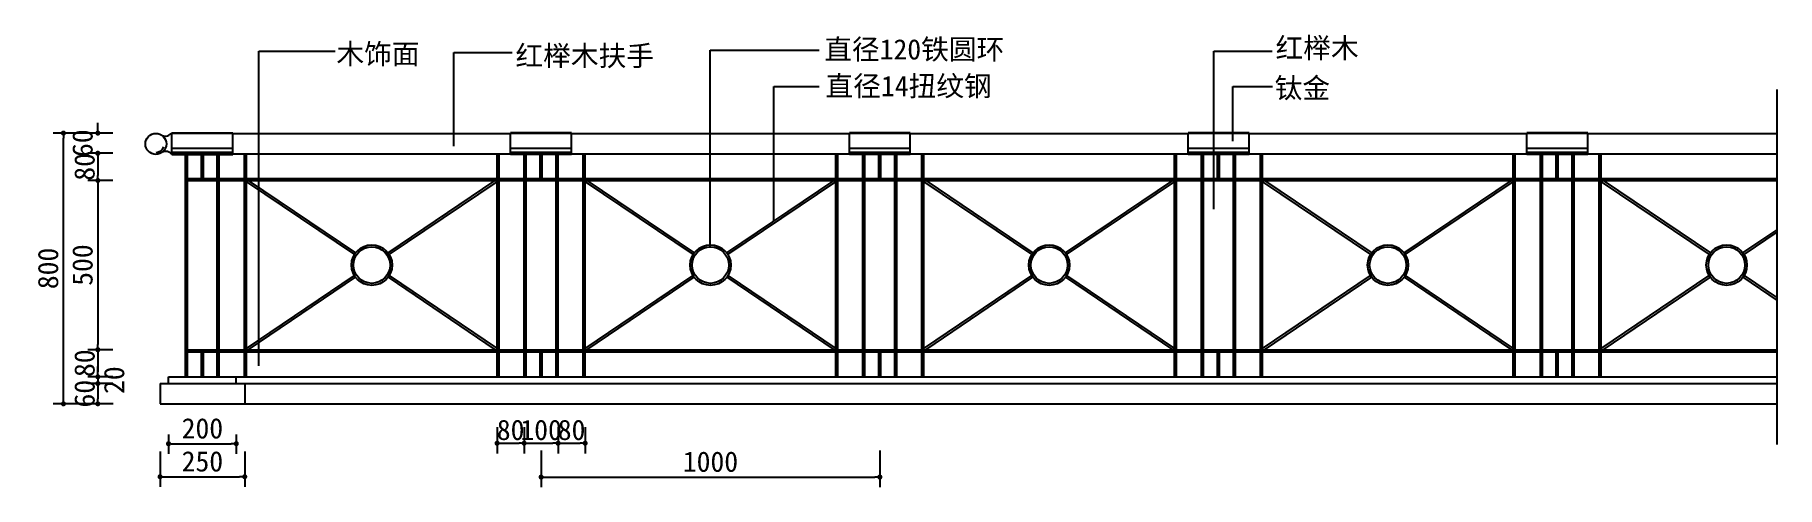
# Model space of a CAD drawing. Extents: x 118 to 5262, y 5613 to 6949.
import ezdxf

# ---------------------------------------------------------------- set-up
doc = ezdxf.new("R2010")
doc.units = 0
doc.header["$LTSCALE"] = 0.85
doc.header["$MEASUREMENT"] = 0
doc.header["$PDMODE"] = 3
doc.header["$PDSIZE"] = 15
doc.layers.get('0').update_dxf_attribs({"color": 3, "linetype": 'CONTINUOUS'})
doc.layers.get('DEFPOINTS').update_dxf_attribs({"linetype": 'CONTINUOUS'})
for name, color, linetype in [('3', 3, 'CONTINUOUS'), ('4', 4, 'CONTINUOUS'), ('DIM', 3, 'CONTINUOUS'), ('TEXT', 3, 'CONTINUOUS')]:
    doc.layers.add(name, color=color, linetype=linetype)
doc.styles.add('HZ', font='')
doc.styles.get("Standard").update_dxf_attribs({"font": 'ISOCP'})
doc.styles.get('HZ').set_extended_font_data('仿宋_GB2312')
doc.dimstyles.new('ISO-25_WS', dxfattribs={"dimscale": 10, "dimtxt": 2.5, "dimasz": 2.5, "dimexe": 1.25, "dimexo": 0.625, "dimtad": 1, "dimdec": 4, "dimtxsty": 'STANDARD', "dimcen": 2.5, "dimazin": 3, "dimtfac": 1, "dimtdec": 4, "dimtmove": 0, "dimatfit": 3, "dimtolj": 1, "dimtzin": 0})

# ---------------------------------------------------------------- blocks, each defined once
blk = doc.blocks.new('_DOT')
at = {"color": 0, "linetype": 'BYBLOCK'}
blk.add_line((-0.5, 0), (-1, 0), dxfattribs=at)
at = {"color": 0, "linetype": 'BYBLOCK', "const_width": 0.5}
blk.add_lwpolyline([(-0.25, 0, 1), (0.25, 0, 1)], format="xyb", close=True, dxfattribs=at)
blk = doc.blocks.new('*D7')
at = {"color": 0, "linetype": 'BYBLOCK'}
for p, q in [((27401.8, -32081.2), (27401.8, -32185.3)), ((27651.8, -32081.2), (27651.8, -32185.3)), ((27416.8, -32155.3), (27636.8, -32155.3))]:
    blk.add_line(p, q, dxfattribs=at)
at = {"layer": 'DEFPOINTS', "color": 0, "linetype": 'BYBLOCK'}
for p in [(27401.8, -32051.2), (27651.8, -32051.2), (27651.8, -32155.3)]:
    blk.add_point(p, dxfattribs=at)
at = {"color": 0, "linetype": 'BYBLOCK', "xscale": 15, "yscale": 15, "zscale": 15, "rotation": 180}
blk.add_blockref('_DOT', (27401.8, -32155.3), dxfattribs=at)
at = {"color": 0, "linetype": 'BYBLOCK', "xscale": 15, "yscale": 15, "zscale": 15}
blk.add_blockref('_DOT', (27651.8, -32155.3), dxfattribs=at)
at = {"color": 0, "linetype": 'BYBLOCK', "insert": (27526.8, -32110.3), "char_height": 60, "attachment_point": 5, "style": 'HZ'}
blk.add_mtext('\\A1;250', dxfattribs=at)
blk = doc.blocks.new('DOT')
at = {"color": 0, "linetype": 'BYBLOCK'}
blk.add_line((-0.35, 0), (-1, 0), dxfattribs=at)
at = {"color": 0, "linetype": 'BYBLOCK', "const_width": 0.35}
blk.add_lwpolyline([(-0.175, 0, 1), (0.175, 0, 1)], format="xyb", close=True, dxfattribs=at)
blk = doc.blocks.new('*D11')
at = {"color": 0, "linetype": 'BYBLOCK'}
for p, q in [((27210.8, -31139.9), (27086.5, -31139.9)), ((27116.5, -31924.9), (27116.5, -31154.9)), ((27210.8, -31939.9), (27086.5, -31939.9))]:
    blk.add_line(p, q, dxfattribs=at)
at = {"layer": 'DEFPOINTS', "color": 0, "linetype": 'BYBLOCK'}
for p in [(27116.5, -31139.9), (27240.8, -31139.9), (27240.8, -31939.9)]:
    blk.add_point(p, dxfattribs=at)
at = {"color": 0, "linetype": 'BYBLOCK', "xscale": 15, "yscale": 15, "zscale": 15}
for p, rotation in [((27116.5, -31139.9), 90), ((27116.5, -31939.9), 270)]:
    blk.add_blockref('_DOT', p, dxfattribs=dict(at, rotation=rotation))
at = {"color": 0, "linetype": 'BYBLOCK', "insert": (27071.5, -31539.9), "char_height": 60, "attachment_point": 5, "rotation": 90, "style": 'HZ'}
blk.add_mtext('\\A1;800', dxfattribs=at)
blk = doc.blocks.new('*D12')
at = {"color": 0, "linetype": 'BYBLOCK'}
for p, q in [((27262.7, -31279.9), (27188.1, -31279.9)), ((27218.1, -31294.9), (27218.1, -31764.9)), ((27262.7, -31779.9), (27188.1, -31779.9))]:
    blk.add_line(p, q, dxfattribs=at)
at = {"layer": 'DEFPOINTS', "color": 0, "linetype": 'BYBLOCK'}
for p in [(27292.7, -31279.9), (27218.1, -31779.9), (27292.7, -31779.9)]:
    blk.add_point(p, dxfattribs=at)
at = {"color": 0, "linetype": 'BYBLOCK', "xscale": 15, "yscale": 15, "zscale": 15}
for p, rotation in [((27218.1, -31279.9), 90), ((27218.1, -31779.9), 270)]:
    blk.add_blockref('_DOT', p, dxfattribs=dict(at, rotation=rotation))
at = {"color": 0, "linetype": 'BYBLOCK', "insert": (27173.1, -31529.9), "char_height": 60, "attachment_point": 5, "rotation": 90, "style": 'HZ'}
blk.add_mtext('\\A1;500', dxfattribs=at)
blk = doc.blocks.new('*D9')
at = {"color": 0, "linetype": 'BYBLOCK'}
for p, q in [((27218.1, -31844.9), (27218.1, -31829.9)), ((27262.7, -31859.9), (27188.1, -31859.9)), ((27262.7, -31879.9), (27188.1, -31879.9)), ((27218.1, -31859.9), (27218.1, -31879.9)), ((27218.1, -31894.9), (27218.1, -31909.9))]:
    blk.add_line(p, q, dxfattribs=at)
at = {"layer": 'DEFPOINTS', "color": 0, "linetype": 'BYBLOCK'}
for p in [(27218.1, -31879.9), (27292.7, -31859.9), (27292.7, -31879.9)]:
    blk.add_point(p, dxfattribs=at)
at = {"color": 0, "linetype": 'BYBLOCK', "xscale": 15, "yscale": 15, "zscale": 15}
for p, rotation in [((27218.1, -31859.9), 270), ((27218.1, -31879.9), 90)]:
    blk.add_blockref('_DOT', p, dxfattribs=dict(at, rotation=rotation))
at = {"color": 0, "linetype": 'BYBLOCK', "insert": (27266.5, -31869.9), "char_height": 60, "attachment_point": 5, "rotation": 90, "style": 'HZ'}
blk.add_mtext('\\A1;20', dxfattribs=at)
blk = doc.blocks.new('*D8')
at = {"color": 0, "linetype": 'BYBLOCK'}
for p, q in [((27262.7, -31779.9), (27188.1, -31779.9)), ((27218.1, -31794.9), (27218.1, -31844.9)), ((27262.7, -31859.9), (27188.1, -31859.9))]:
    blk.add_line(p, q, dxfattribs=at)
at = {"layer": 'DEFPOINTS', "color": 0, "linetype": 'BYBLOCK'}
for p in [(27292.7, -31779.9), (27218.1, -31859.9), (27292.7, -31859.9)]:
    blk.add_point(p, dxfattribs=at)
at = {"color": 0, "linetype": 'BYBLOCK', "xscale": 15, "yscale": 15, "zscale": 15}
for p, rotation in [((27218.1, -31779.9), 90), ((27218.1, -31859.9), 270)]:
    blk.add_blockref('_DOT', p, dxfattribs=dict(at, rotation=rotation))
at = {"color": 0, "linetype": 'BYBLOCK', "insert": (27179.1, -31819.9), "char_height": 60, "attachment_point": 5, "rotation": 90, "style": 'HZ'}
blk.add_mtext('\\A1;80', dxfattribs=at)
blk = doc.blocks.new('*D10')
at = {"color": 0, "linetype": 'BYBLOCK'}
for p, q in [((27262.7, -31879.9), (27188.1, -31879.9)), ((27263.7, -31939.9), (27188.1, -31939.9)), ((27218.1, -31894.9), (27218.1, -31924.9))]:
    blk.add_line(p, q, dxfattribs=at)
at = {"layer": 'DEFPOINTS', "color": 0, "linetype": 'BYBLOCK'}
for p in [(27292.7, -31879.9), (27218.1, -31939.9), (27293.7, -31939.9)]:
    blk.add_point(p, dxfattribs=at)
at = {"color": 0, "linetype": 'BYBLOCK', "xscale": 15, "yscale": 15, "zscale": 15}
for p, rotation in [((27218.1, -31879.9), 90), ((27218.1, -31939.9), 270)]:
    blk.add_blockref('_DOT', p, dxfattribs=dict(at, rotation=rotation))
at = {"color": 0, "linetype": 'BYBLOCK', "insert": (27179.1, -31909.9), "char_height": 60, "attachment_point": 5, "rotation": 90, "style": 'HZ'}
blk.add_mtext('\\A1;60', dxfattribs=at)
blk = doc.blocks.new('*D6')
at = {"color": 0, "linetype": 'BYBLOCK'}
for p, q in [((27426.8, -32030.5), (27426.8, -32087.7)), ((27626.8, -32030.5), (27626.8, -32087.7)), ((27441.8, -32057.7), (27611.8, -32057.7))]:
    blk.add_line(p, q, dxfattribs=at)
at = {"layer": 'DEFPOINTS', "color": 0, "linetype": 'BYBLOCK'}
for p in [(27426.8, -32000.5), (27626.8, -32000.5), (27626.8, -32057.7)]:
    blk.add_point(p, dxfattribs=at)
at = {"color": 0, "linetype": 'BYBLOCK', "xscale": 15, "yscale": 15, "zscale": 15, "rotation": 180}
blk.add_blockref('_DOT', (27426.8, -32057.7), dxfattribs=at)
at = {"color": 0, "linetype": 'BYBLOCK', "xscale": 15, "yscale": 15, "zscale": 15}
blk.add_blockref('_DOT', (27626.8, -32057.7), dxfattribs=at)
at = {"color": 0, "linetype": 'BYBLOCK', "insert": (27526.8, -32012.7), "char_height": 60, "attachment_point": 5, "style": 'HZ'}
blk.add_mtext('\\A1;200', dxfattribs=at)
blk = doc.blocks.new('*D4')
at = {"color": 0, "linetype": 'BYBLOCK'}
for p, q in [((27218.1, -31124.9), (27218.1, -31109.9)), ((27262.7, -31139.9), (27188.1, -31139.9)), ((27262.7, -31199.6), (27188.1, -31199.6)), ((27218.1, -31214.6), (27218.1, -31229.6))]:
    blk.add_line(p, q, dxfattribs=at)
at = {"layer": 'DEFPOINTS', "color": 0, "linetype": 'BYBLOCK'}
for p in [(27292.7, -31139.9), (27218.1, -31199.6), (27292.7, -31199.6)]:
    blk.add_point(p, dxfattribs=at)
at = {"color": 0, "linetype": 'BYBLOCK', "xscale": 15, "yscale": 15, "zscale": 15}
for p, rotation in [((27218.1, -31139.9), 270), ((27218.1, -31199.6), 90)]:
    blk.add_blockref('_DOT', p, dxfattribs=dict(at, rotation=rotation))
at = {"color": 0, "linetype": 'BYBLOCK', "insert": (27173.1, -31169.8), "char_height": 60, "attachment_point": 5, "rotation": 90, "style": 'HZ'}
blk.add_mtext('\\A1;60', dxfattribs=at)
blk = doc.blocks.new('*D5')
at = {"color": 0, "linetype": 'BYBLOCK'}
for p, q in [((27262.7, -31199.6), (27188.1, -31199.6)), ((27218.1, -31214.6), (27218.1, -31264.9)), ((27262.7, -31279.9), (27188.1, -31279.9))]:
    blk.add_line(p, q, dxfattribs=at)
at = {"layer": 'DEFPOINTS', "color": 0, "linetype": 'BYBLOCK'}
for p in [(27292.7, -31199.6), (27218.1, -31279.9), (27292.7, -31279.9)]:
    blk.add_point(p, dxfattribs=at)
at = {"color": 0, "linetype": 'BYBLOCK', "xscale": 15, "yscale": 15, "zscale": 15}
for p, rotation in [((27218.1, -31199.6), 90), ((27218.1, -31279.9), 270)]:
    blk.add_blockref('_DOT', p, dxfattribs=dict(at, rotation=rotation))
at = {"color": 0, "linetype": 'BYBLOCK', "insert": (27179.1, -31239.8), "char_height": 60, "attachment_point": 5, "rotation": 90, "style": 'HZ'}
blk.add_mtext('\\A1;80', dxfattribs=at)
blk = doc.blocks.new('*D13')
at = {"color": 0, "linetype": 'BYBLOCK'}
for p, q in [((28526.8, -32077.3), (28526.8, -32186.2)), ((29526.8, -32077.3), (29526.8, -32186.2)), ((28541.8, -32156.2), (29511.8, -32156.2))]:
    blk.add_line(p, q, dxfattribs=at)
at = {"layer": 'DEFPOINTS', "color": 0, "linetype": 'BYBLOCK'}
for p in [(28526.8, -32047.3), (29526.8, -32047.3), (29526.8, -32156.2)]:
    blk.add_point(p, dxfattribs=at)
at = {"color": 0, "linetype": 'BYBLOCK', "xscale": 15, "yscale": 15, "zscale": 15, "rotation": 180}
blk.add_blockref('_DOT', (28526.8, -32156.2), dxfattribs=at)
at = {"color": 0, "linetype": 'BYBLOCK', "xscale": 15, "yscale": 15, "zscale": 15}
blk.add_blockref('_DOT', (29526.8, -32156.2), dxfattribs=at)
at = {"color": 0, "linetype": 'BYBLOCK', "insert": (29026.8, -32111.2), "char_height": 60, "attachment_point": 5, "style": 'HZ'}
blk.add_mtext('\\A1;1000', dxfattribs=at)
blk = doc.blocks.new('*D2')
at = {"color": 0, "linetype": 'BYBLOCK'}
for p, q in [((28576.8, -32009.3), (28576.8, -32086.3)), ((28656.8, -32009.3), (28656.8, -32086.3)), ((28591.8, -32056.3), (28641.8, -32056.3))]:
    blk.add_line(p, q, dxfattribs=at)
at = {"layer": 'DEFPOINTS', "color": 0, "linetype": 'BYBLOCK'}
for p in [(28576.8, -31979.3), (28656.8, -31979.3), (28656.8, -32056.3)]:
    blk.add_point(p, dxfattribs=at)
at = {"color": 0, "linetype": 'BYBLOCK', "xscale": 15, "yscale": 15, "zscale": 15, "rotation": 180}
blk.add_blockref('_DOT', (28576.8, -32056.3), dxfattribs=at)
at = {"color": 0, "linetype": 'BYBLOCK', "xscale": 15, "yscale": 15, "zscale": 15}
blk.add_blockref('_DOT', (28656.8, -32056.3), dxfattribs=at)
at = {"color": 0, "linetype": 'BYBLOCK', "insert": (28616.8, -32017.3), "char_height": 60, "attachment_point": 5, "style": 'HZ'}
blk.add_mtext('\\A1;80', dxfattribs=at)
blk = doc.blocks.new('*D3')
at = {"color": 0, "linetype": 'BYBLOCK'}
for p, q in [((28396.8, -32009.3), (28396.8, -32086.3)), ((28476.8, -32009.3), (28476.8, -32086.3)), ((28411.8, -32056.3), (28461.8, -32056.3))]:
    blk.add_line(p, q, dxfattribs=at)
at = {"layer": 'DEFPOINTS', "color": 0, "linetype": 'BYBLOCK'}
for p in [(28396.8, -31979.3), (28476.8, -31979.3), (28476.8, -32056.3)]:
    blk.add_point(p, dxfattribs=at)
at = {"color": 0, "linetype": 'BYBLOCK', "xscale": 15, "yscale": 15, "zscale": 15, "rotation": 180}
blk.add_blockref('_DOT', (28396.8, -32056.3), dxfattribs=at)
at = {"color": 0, "linetype": 'BYBLOCK', "xscale": 15, "yscale": 15, "zscale": 15}
blk.add_blockref('_DOT', (28476.8, -32056.3), dxfattribs=at)
at = {"color": 0, "linetype": 'BYBLOCK', "insert": (28436.8, -32017.3), "char_height": 60, "attachment_point": 5, "style": 'HZ'}
blk.add_mtext('\\A1;80', dxfattribs=at)
blk = doc.blocks.new('*D14')
at = {"color": 0, "linetype": 'BYBLOCK'}
for p, q in [((28476.8, -32009.3), (28476.8, -32086.3)), ((28576.8, -32009.3), (28576.8, -32086.3)), ((28491.8, -32056.3), (28561.8, -32056.3))]:
    blk.add_line(p, q, dxfattribs=at)
at = {"layer": 'DEFPOINTS', "color": 0, "linetype": 'BYBLOCK'}
for p in [(28476.8, -31979.3), (28576.8, -31979.3), (28576.8, -32056.3)]:
    blk.add_point(p, dxfattribs=at)
at = {"color": 0, "linetype": 'BYBLOCK', "xscale": 15, "yscale": 15, "zscale": 15, "rotation": 180}
blk.add_blockref('_DOT', (28476.8, -32056.3), dxfattribs=at)
at = {"color": 0, "linetype": 'BYBLOCK', "xscale": 15, "yscale": 15, "zscale": 15}
blk.add_blockref('_DOT', (28576.8, -32056.3), dxfattribs=at)
at = {"color": 0, "linetype": 'BYBLOCK', "insert": (28526.8, -32017.3), "char_height": 60, "attachment_point": 5, "style": 'HZ'}
blk.add_mtext('\\A1;100', dxfattribs=at)

msp = doc.modelspace()

# ---------------------------------------------------------------- linework, layer by layer
at = {"layer": '3'}
for p, q in [((5261.9, 5739), (5261.9, 6787.3)), ((522.8, 6658.2), (702.8, 6658.2)), ((1522.8, 6658.2), (1702.8, 6658.2)), ((2522.8, 6658.2), (2702.8, 6658.2)), ((3522.8, 6658.2), (3702.8, 6658.2)), ((4522.8, 6658.2), (4702.8, 6658.2)), ((522.8, 6614.6), (702.8, 6614.6)), ((522.8, 6601.9), (702.8, 6601.9)), ((522.8, 6597.3), (702.8, 6597.3)), ((562.8, 5938.8), (562.8, 6595.8)), ((568.8, 6518.8), (568.8, 6595.8)), ((609.8, 6524.8), (609.8, 6595.8)), ((615.8, 6524.8), (615.8, 6595.8)), ((656.8, 6518.8), (656.8, 6595.8)), ((662.8, 5938.8), (662.8, 6595.8)), ((736.8, 5938.8), (736.8, 6597.8)), ((742.8, 5938.8), (742.8, 6597.8)), ((1482.8, 5938.8), (1482.8, 6597.8)), ((1488.8, 5938.8), (1488.8, 6597.8)), ((1522.8, 6614.6), (1702.8, 6614.6)), ((1522.8, 6601.9), (1702.8, 6601.9)), ((1522.8, 6597.3), (1702.8, 6597.3)), ((1562.8, 5938.8), (1562.8, 6595.8)), ((1568.8, 6518.8), (1568.8, 6595.8)), ((1609.8, 6524.8), (1609.8, 6595.8)), ((1615.8, 6524.8), (1615.8, 6595.8)), ((1656.8, 6518.8), (1656.8, 6595.8)), ((1662.8, 5938.8), (1662.8, 6595.8)), ((1736.8, 5938.8), (1736.8, 6597.8)), ((1742.8, 5938.8), (1742.8, 6597.8)), ((2482.8, 5938.8), (2482.8, 6597.8)), ((2488.8, 5938.8), (2488.8, 6597.8)), ((2522.8, 6614.6), (2702.8, 6614.6)), ((2522.8, 6601.9), (2702.8, 6601.9)), ((2522.8, 6597.3), (2702.8, 6597.3)), ((2562.8, 5938.8), (2562.8, 6595.8)), ((2568.8, 6518.8), (2568.8, 6595.8)), ((2609.8, 6524.8), (2609.8, 6595.8)), ((2615.8, 6524.8), (2615.8, 6595.8)), ((2656.8, 6518.8), (2656.8, 6595.8)), ((2662.8, 5938.8), (2662.8, 6595.8)), ((2736.8, 5938.8), (2736.8, 6597.8)), ((2742.8, 5938.8), (2742.8, 6597.8)), ((3482.8, 5938.8), (3482.8, 6597.8)), ((3488.8, 5938.8), (3488.8, 6597.8)), ((3522.8, 6614.6), (3702.8, 6614.6)), ((3522.8, 6601.9), (3702.8, 6601.9)), ((3522.8, 6597.3), (3702.8, 6597.3)), ((3562.8, 5938.8), (3562.8, 6595.8)), ((3568.8, 6518.8), (3568.8, 6595.8)), ((3609.8, 6524.8), (3609.8, 6595.8)), ((3615.8, 6524.8), (3615.8, 6595.8)), ((3656.8, 6518.8), (3656.8, 6595.8)), ((3662.8, 5938.8), (3662.8, 6595.8)), ((3736.8, 5938.8), (3736.8, 6597.8)), ((3742.8, 5938.8), (3742.8, 6597.8)), ((4482.8, 5938.8), (4482.8, 6597.8)), ((4488.8, 5938.8), (4488.8, 6597.8)), ((4522.8, 6614.6), (4702.8, 6614.6)), ((4522.8, 6601.9), (4702.8, 6601.9)), ((4522.8, 6597.3), (4702.8, 6597.3)), ((4562.8, 5938.8), (4562.8, 6595.8)), ((4568.8, 6518.8), (4568.8, 6595.8)), ((4609.8, 6524.8), (4609.8, 6595.8)), ((4615.8, 6524.8), (4615.8, 6595.8)), ((4656.8, 6518.8), (4656.8, 6595.8)), ((4662.8, 5938.8), (4662.8, 6595.8)), ((4736.8, 5938.8), (4736.8, 6597.8)), ((4742.8, 5938.8), (4742.8, 6597.8)), ((568.8, 6524.8), (5261.9, 6524.8)), ((568.8, 6518.8), (5261.9, 6518.8)), ((568.8, 5938.8), (568.8, 6518.8)), ((656.8, 5938.8), (656.8, 6518.8)), ((742.8, 6515.2), (1061.5, 6299.8)), ((748.2, 6518.8), (1064.8, 6304.8)), ((1160.8, 6304.8), (1477.5, 6518.8)), ((1164.1, 6299.8), (1482.8, 6515.2)), ((1568.8, 5938.8), (1568.8, 6518.8)), ((1657.2, 5938.8), (1657.2, 6518.8)), ((1742.8, 6515.2), (2061.5, 6299.8)), ((1748.2, 6518.8), (2064.8, 6304.8)), ((2160.8, 6304.8), (2477.5, 6518.8)), ((2164.1, 6299.8), (2482.8, 6515.2)), ((2568.8, 5938.8), (2568.8, 6518.8)), ((2657.2, 5938.8), (2657.2, 6518.8)), ((2742.8, 6515.2), (3061.5, 6299.8)), ((2748.2, 6518.8), (3064.8, 6304.8)), ((3160.8, 6304.8), (3477.5, 6518.8)), ((3164.1, 6299.8), (3482.8, 6515.2)), ((3568.8, 5938.8), (3568.8, 6518.8)), ((3657.2, 5938.8), (3657.2, 6518.8)), ((3742.8, 6515.2), (4061.5, 6299.8)), ((3748.2, 6518.8), (4064.8, 6304.8)), ((4160.8, 6304.8), (4477.5, 6518.8)), ((4164.1, 6299.8), (4482.8, 6515.2)), ((4568.8, 5938.8), (4568.8, 6518.8)), ((4657.2, 5938.8), (4657.2, 6518.8)), ((4742.8, 6515.2), (5061.5, 6299.8)), ((4748.2, 6518.8), (5064.8, 6304.8)), ((5160.8, 6304.8), (5261.9, 6373.1)), ((5164.1, 6299.8), (5261.9, 6365.9)), ((742.8, 6022.4), (1061.5, 6237.7)), ((748.2, 6018.8), (1064.8, 6232.7)), ((1160.8, 6232.7), (1477.5, 6018.8)), ((1164.1, 6237.7), (1482.8, 6022.4)), ((1742.8, 6022.4), (2061.5, 6237.7)), ((1748.2, 6018.8), (2064.8, 6232.7)), ((2160.8, 6232.7), (2477.5, 6018.8)), ((2164.1, 6237.7), (2482.8, 6022.4)), ((2742.8, 6022.4), (3061.5, 6237.7)), ((2748.2, 6018.8), (3064.8, 6232.7)), ((3160.8, 6232.7), (3477.5, 6018.8)), ((3164.1, 6237.7), (3482.8, 6022.4)), ((3742.8, 6022.4), (4061.5, 6237.7)), ((3748.2, 6018.8), (4064.8, 6232.7)), ((4160.8, 6232.7), (4477.5, 6018.8)), ((4164.1, 6237.7), (4482.8, 6022.4)), ((4742.8, 6022.4), (5061.5, 6237.7)), ((4748.2, 6018.8), (5064.8, 6232.7)), ((5160.8, 6232.7), (5261.9, 6164.4)), ((5164.1, 6237.7), (5261.9, 6171.7)), ((568.8, 6018.8), (5261.9, 6018.8)), ((568.8, 6012.8), (5261.9, 6012.8)), ((609.8, 5938.8), (609.8, 6012.8)), ((615.8, 5938.8), (615.8, 6012.8)), ((1609.8, 5938.8), (1609.8, 6012.8)), ((1615.8, 5938.8), (1615.8, 6012.8)), ((2609.8, 5938.8), (2609.8, 6012.8)), ((2615.8, 5938.8), (2615.8, 6012.8)), ((3609.8, 5938.8), (3609.8, 6012.8)), ((3615.8, 5938.8), (3615.8, 6012.8)), ((4609.8, 5938.8), (4609.8, 6012.8)), ((4615.8, 5938.8), (4615.8, 6012.8))]:
    msp.add_line(p, q, dxfattribs=at)
for centre, radius in [((1112.8, 6268.8), 60), ((2112.8, 6268.8), 60), ((3112.8, 6268.8), 60), ((4112.8, 6268.8), 60), ((5112.8, 6268.8), 60), ((1112.8, 6268.8), 54), ((2112.8, 6268.8), 54), ((3112.8, 6268.8), 54), ((4112.8, 6268.8), 54), ((5112.8, 6268.8), 54)]:
    msp.add_circle(centre, radius, dxfattribs=at)
msp.add_arc((475.3, 6626.8), 25.1, 271.6303, 339.244, dxfattribs=at)
at = {"layer": '4'}
for p, q in [((522.8, 6659.8), (702.8, 6659.8)), ((522.8, 6595.8), (522.8, 6659.8)), ((702.8, 6595.8), (702.8, 6659.8)), ((702.8, 6657.8), (1522.8, 6657.8)), ((1522.8, 6595.8), (1522.8, 6659.8)), ((1702.8, 6659.8), (1522.8, 6659.8)), ((1702.8, 6595.8), (1702.8, 6659.8)), ((1702.8, 6657.8), (2522.8, 6657.8)), ((2702.8, 6659.8), (2522.8, 6659.8)), ((2522.8, 6595.8), (2522.8, 6659.8)), ((2702.8, 6595.8), (2702.8, 6659.8)), ((2702.8, 6657.8), (3522.8, 6657.8)), ((3522.8, 6595.8), (3522.8, 6659.8)), ((3702.8, 6659.8), (3522.8, 6659.8)), ((3702.8, 6595.8), (3702.8, 6659.8)), ((3702.8, 6657.8), (4522.8, 6657.8)), ((4522.8, 6595.8), (4522.8, 6659.8)), ((4702.8, 6659.8), (4522.8, 6659.8)), ((4702.8, 6595.8), (4702.8, 6659.8)), ((4702.8, 6657.8), (5261.9, 6657.8)), ((522.8, 6595.8), (702.8, 6595.8)), ((702.8, 6597.8), (1522.8, 6597.8)), ((1702.8, 6595.8), (1522.8, 6595.8)), ((1702.8, 6597.8), (2522.8, 6597.8)), ((2702.8, 6595.8), (2522.8, 6595.8)), ((2702.8, 6597.8), (3522.8, 6597.8)), ((3702.8, 6595.8), (3522.8, 6595.8)), ((3702.8, 6597.8), (4522.8, 6597.8)), ((4702.8, 6595.8), (4522.8, 6595.8)), ((4702.8, 6597.8), (5261.9, 6597.8)), ((487.8, 5918.8), (5261.9, 5918.8)), ((487.8, 5918.8), (487.8, 5858.8)), ((512.8, 5938.8), (5261.9, 5938.8)), ((512.8, 5918.8), (512.8, 5938.8)), ((712.7, 5918.8), (712.7, 5938.8)), ((737.8, 5918.8), (737.8, 5858.8)), ((487.8, 5858.8), (5261.9, 5858.8))]:
    msp.add_line(p, q, dxfattribs=at)
msp.add_circle((475.5, 6626.8), 30.9, dxfattribs=at)
for centre, radius, start, end in [((503, 6674.4), 24.6, 248.9032, 323.5426), ((504.4, 6580.6), 23.9, 39.624, 115.4353)]:
    msp.add_arc(centre, radius, start, end, dxfattribs=at)

# ---------------------------------------------------------------- texts
at = {"layer": 'TEXT', "color": 3, "style": 'HZ'}
for s, p in [('直径120铁圆环', (2448.6, 6876.2)), ('红榉木', (3780.9, 6880.3)), ('木饰面', (1008.5, 6862.7)), ('红榉木扶手', (1537, 6857.1)), ('直径14扭纹钢', (2452.3, 6767.7)), ('钛金', (3778.2, 6762.1))]:
    msp.add_text(s, height=60, dxfattribs=at).set_placement(p)

# ---------------------------------------------------------------- dimensions: what is measured, and where the dimension line sits
at = {"layer": 'DIM'}
dim = msp.add_linear_dim(base=(304.1, 6599.1), p1=(378.7, 6658.8), p2=(378.7, 6599.1), angle=90, text='60', dimstyle='ISO-25_WS', override={"dimscale": 30, "dimtxt": 2, "dimasz": 0.5, "dimexe": 1, "dimexo": 1, "dimgap": 0.5, "dimdec": 0, "dimzin": 0, "dimtxsty": 'HZ', "dimblk": 'DOT', "dimblk1": 'DOT', "dimblk2": 'DOT', "dimsah": 1, "dimcen": 0, "dimtfac": 0.5, "dimtdec": 0, "dimtix": 1, "dimtofl": 0}, dxfattribs=at)
dim.commit()
dim.dimension.update_dxf_attribs({"geometry": '*D4', "text_midpoint": (259.1, 6628.9), "insert": (-26914, 37798.7)})
for base, p1, p2, picture, middle in [((202.5, 6658.8), (326.8, 5858.8), (326.8, 6658.8), '*D11', (157.5, 6258.8)), ((304.1, 6018.8), (378.7, 6518.8), (378.7, 6018.8), '*D12', (259.1, 6268.8))]:
    dim = msp.add_linear_dim(base=base, p1=p1, p2=p2, angle=90, dimstyle='ISO-25_WS', override={"dimscale": 30, "dimtxt": 2, "dimasz": 0.5, "dimexe": 1, "dimexo": 1, "dimgap": 0.5, "dimdec": 0, "dimzin": 0, "dimtxsty": 'HZ', "dimblk": 'DOT', "dimblk1": 'DOT', "dimblk2": 'DOT', "dimsah": 1, "dimcen": 0, "dimtfac": 0.5, "dimtdec": 0, "dimtix": 1, "dimtofl": 0}, dxfattribs=at)
    dim.commit()
    dim.dimension.update_dxf_attribs({"geometry": picture, "text_midpoint": middle, "insert": (-26914, 37798.7)})
for base, p1, p2, picture, middle in [((304.1, 6518.8), (378.7, 6599.1), (378.7, 6518.8), '*D5', (265.1, 6558.9)), ((304.1, 5938.8), (378.7, 6018.8), (378.7, 5938.8), '*D8', (265.1, 5978.8))]:
    dim = msp.add_linear_dim(base=base, p1=p1, p2=p2, angle=90, text='80', dimstyle='ISO-25_WS', override={"dimscale": 30, "dimtxt": 2, "dimasz": 0.5, "dimexe": 1, "dimexo": 1, "dimgap": 0.5, "dimdec": 0, "dimzin": 0, "dimtxsty": 'HZ', "dimblk": 'DOT', "dimblk1": 'DOT', "dimblk2": 'DOT', "dimsah": 1, "dimcen": 0, "dimtfac": 0.5, "dimtdec": 0, "dimtix": 1, "dimtofl": 0}, dxfattribs=at)
    dim.commit()
    dim.dimension.update_dxf_attribs({"geometry": picture, "text_midpoint": middle, "dimtype": 128, "insert": (-26914, 37798.7)})
for base, p1, p2, picture, middle in [((304.1, 5918.8), (378.7, 5938.8), (378.7, 5918.8), '*D9', (352.5, 5928.8)), ((304.1, 5858.8), (378.7, 5918.8), (379.7, 5858.8), '*D10', (265.1, 5888.8))]:
    dim = msp.add_linear_dim(base=base, p1=p1, p2=p2, angle=90, dimstyle='ISO-25_WS', override={"dimscale": 30, "dimtxt": 2, "dimasz": 0.5, "dimexe": 1, "dimexo": 1, "dimgap": 0.5, "dimdec": 0, "dimzin": 0, "dimtxsty": 'HZ', "dimblk": 'DOT', "dimblk1": 'DOT', "dimblk2": 'DOT', "dimsah": 1, "dimcen": 0, "dimtfac": 0.5, "dimtdec": 0, "dimtix": 1, "dimtofl": 0}, dxfattribs=at)
    dim.commit()
    dim.dimension.update_dxf_attribs({"geometry": picture, "text_midpoint": middle, "dimtype": 128, "insert": (-26914, 37798.7)})
for base, p1, p2, text, picture, middle in [((712.7, 5741), (512.8, 5798.2), (712.7, 5798.2), '200', '*D6', (612.8, 5786)), ((737.8, 5643.4), (487.8, 5747.5), (737.8, 5747.5), '250', '*D7', (612.8, 5688.4))]:
    dim = msp.add_linear_dim(base=base, p1=p1, p2=p2, text=text, dimstyle='ISO-25_WS', override={"dimscale": 30, "dimtxt": 2, "dimasz": 0.5, "dimexe": 1, "dimexo": 1, "dimgap": 0.5, "dimdec": 0, "dimzin": 0, "dimtxsty": 'HZ', "dimblk": 'DOT', "dimblk1": 'DOT', "dimblk2": 'DOT', "dimsah": 1, "dimcen": 0, "dimtfac": 0.5, "dimtdec": 0, "dimtix": 1, "dimtofl": 0}, dxfattribs=at)
    dim.commit()
    dim.dimension.update_dxf_attribs({"geometry": picture, "text_midpoint": middle, "insert": (-26914, 37798.7)})
for base, p1, p2, picture, middle in [((1562.8, 5742.4), (1482.8, 5819.4), (1562.8, 5819.4), '*D3', (1522.8, 5781.4)), ((1662.8, 5742.4), (1562.8, 5819.4), (1662.8, 5819.4), '*D14', (1612.8, 5781.4)), ((1742.8, 5742.4), (1662.8, 5819.4), (1742.8, 5819.4), '*D2', (1702.8, 5781.4))]:
    dim = msp.add_linear_dim(base=base, p1=p1, p2=p2, dimstyle='ISO-25_WS', override={"dimscale": 30, "dimtxt": 2, "dimasz": 0.5, "dimexe": 1, "dimexo": 1, "dimgap": 0.5, "dimdec": 0, "dimzin": 0, "dimtxsty": 'HZ', "dimblk": 'DOT', "dimblk1": 'DOT', "dimblk2": 'DOT', "dimsah": 1, "dimcen": 0, "dimtfac": 0.5, "dimtdec": 0, "dimtix": 1, "dimtofl": 0}, dxfattribs=at)
    dim.commit()
    dim.dimension.update_dxf_attribs({"geometry": picture, "text_midpoint": middle, "dimtype": 128, "insert": (-26914, 37798.7)})
dim = msp.add_linear_dim(base=(2612.8, 5642.5), p1=(1612.8, 5751.4), p2=(2612.8, 5751.4), dimstyle='ISO-25_WS', override={"dimscale": 30, "dimtxt": 2, "dimasz": 0.5, "dimexe": 1, "dimexo": 1, "dimgap": 0.5, "dimdec": 0, "dimzin": 0, "dimtxsty": 'HZ', "dimblk": 'DOT', "dimblk1": 'DOT', "dimblk2": 'DOT', "dimsah": 1, "dimcen": 0, "dimtfac": 0.5, "dimtdec": 0, "dimtix": 1, "dimtofl": 0}, dxfattribs=at)
dim.commit()
dim.dimension.update_dxf_attribs({"geometry": '*D13', "text_midpoint": (2112.8, 5687.5), "insert": (-26914, 37798.7)})

# ---------------------------------------------------------------- leaders
at = {"layer": 'DIM', "color": 3}
for points in [[(779.9, 5970.7), (779.9, 6900.9), (1005, 6900.9)], [(1355.5, 6620.1), (1355.5, 6896.4), (1526.9, 6896.4)], [(2111.9, 6323.6), (2111.9, 6903.7), (2433.7, 6903.7)], [(3599.2, 6433.6), (3599.2, 6900.9), (3771.3, 6900.9)], [(2299.6, 6399.2), (2299.6, 6796.1), (2433.2, 6796.1)], [(3655.4, 6635.2), (3655.4, 6796.1), (3771.8, 6796.1)]]:
    msp.add_leader(points, dimstyle='ISO-25_WS', override={"dimscale": 30, "dimtxt": 2, "dimasz": 0.5, "dimexe": 1, "dimexo": 1, "dimgap": 0.5, "dimdec": 0, "dimzin": 0, "dimtxsty": 'HZ', "dimcen": 0, "dimtfac": 0.5, "dimtdec": 0, "dimtix": 1, "dimtofl": 0}, dxfattribs=at)

doc.saveas('drawing.dxf')
